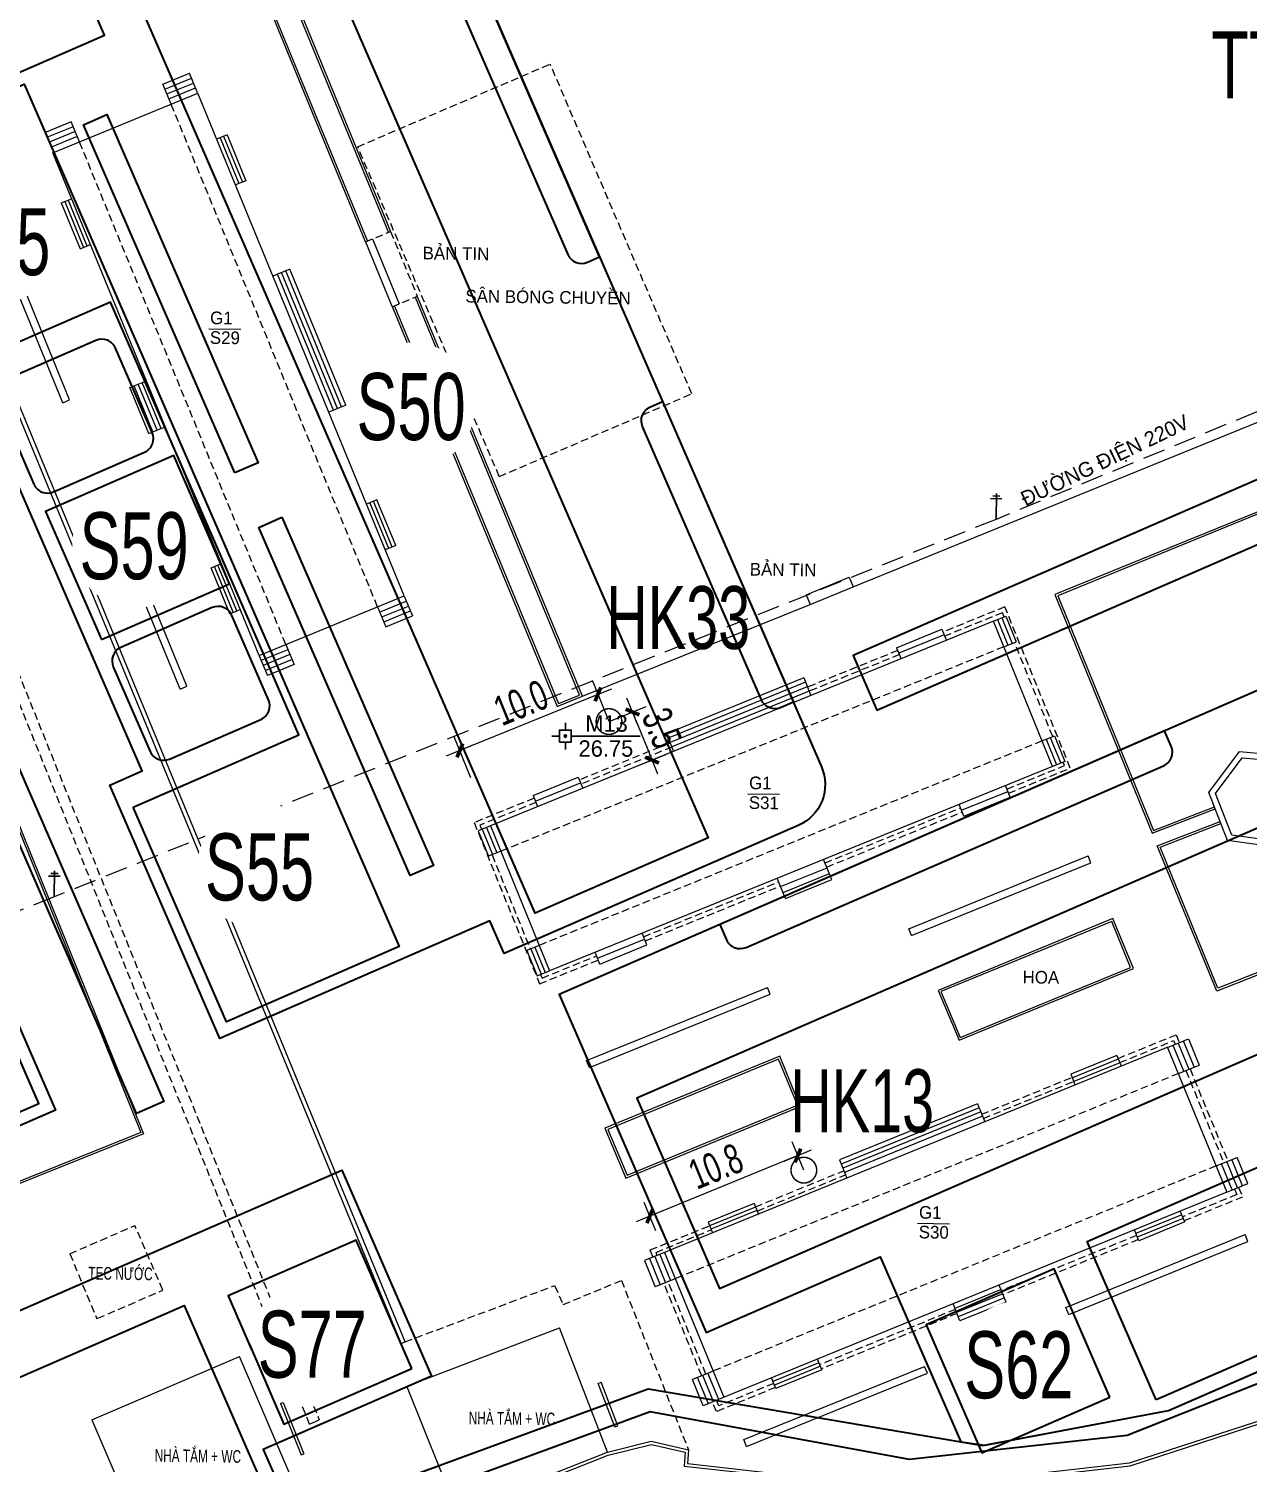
# Model space of a CAD drawing. Header units: inches. Extents: x 496359 to 501064, y 2374078 to 2377203.
# Drawn here: x 498504.2 to 498586.2, y 2376226.9 to 2376323.4 of the extents above; entities that cross this region are included whole.
import ezdxf
from ezdxf.enums import TextEntityAlignment as Align

# ---------------------------------------------------------------- set-up
doc = ezdxf.new("R2010")
doc.units = ezdxf.units.IN
doc.header["$MEASUREMENT"] = 0
doc.linetypes.add('DASHED', pattern=[0.75, 0.5, -0.25])
for name, color, linetype in [('cd', 7, 'Continuous'), ('chu', 6, 'Continuous'), ('MANH', 147, 'Continuous'), ('MOC - DC2', 1, 'Continuous')]:
    doc.layers.add(name, color=color, linetype=linetype)
for name, color, linetype, lineweight in [('EG Text2', 7, 'Continuous', 18), ('ISO', 252, 'Continuous', 20), ('LC Dim', 8, 'Continuous', 18), ('LC Net dam 1', 30, 'Continuous', 30), ('LC Net manh', 239, 'Continuous', 5)]:
    doc.layers.add(name, color=color, linetype=linetype, lineweight=lineweight)
doc.styles.add('dien giai', font='', dxfattribs={"width": 0.8})
doc.styles.add('EG Hai', font='')
doc.styles.add('style1', font='')
doc.styles.get('dien giai').set_extended_font_data('.VnArial NarrowH')
doc.styles.get('EG Hai').set_extended_font_data('.VnArial NarrowH')
doc.styles.get('style1').set_extended_font_data('.VnAvantH')
doc.dimstyles.new('DIM300', dxfattribs={"dimscale": 0.5, "dimtxt": 2, "dimasz": 0.007, "dimexe": 1, "dimexo": 0, "dimgap": 0.4, "dimtad": 1, "dimtoh": 1, "dimdec": 1, "dimzin": 1, "dimdsep": 46, "dimtxsty": 'dien giai', "dimblk": 'rowdim', "dimcen": 2.5, "dimclrd": 256, "dimclre": 256, "dimclrt": 2, "dimazin": 0, "dimtfac": 1, "dimtdec": 1, "dimtix": 1, "dimtmove": 2, "dimatfit": 0, "dimldrblk": 'dot leader', "dimfxl": 2, "dimtolj": 1, "dimtzin": 0, "dimlwd": -1, "dimlwe": -1, "dimarcsym": 1})

# ---------------------------------------------------------------- blocks, each defined once
blk = doc.blocks.new('cdien')
at = {"layer": 'cd', "extrusion": (-0.000518657, 0.000768986, 1)}
for p, q in [((-0.8, 2.78, 0), (0.76, 2.78, 0)), ((-0.46, 3.14, 0), (0.49, 3.14, 0)), ((0, 0), (0, 3.5, 0))]:
    blk.add_line(p, q, dxfattribs=at)
blk = doc.blocks.new('MOC')
at = {"layer": 'MOC - DC2'}
for points in [[(-0.4, 0), (-0.9, 0)], [(0, 0.4), (0, 0.9)], [(0.4, 0), (5.03, 0)], [(0, -0.4), (0, -0.9)]]:
    blk.add_lwpolyline(points, dxfattribs=at)
blk.add_lwpolyline([(-0.4, -0.4), (0.4, -0.4), (0.4, 0.4), (-0.4, 0.4)], close=True, dxfattribs=at)
blk.add_circle((0, 0), 0.0868, dxfattribs=at)
blk = doc.blocks.new('Nền HT mới')
at = {"layer": 'chu', "color": 6, "lineweight": 0, "elevation": -28.377}
for points in [[(130.987, 22.412), (133.137, 22.384)], [(167.23, -8.851), (169.381, -8.878)], [(178.656, -37.723), (180.807, -37.75)]]:
    blk.add_lwpolyline(points, dxfattribs=at)
at = {"layer": 'MANH', "color": 1, "linetype": 'DASHED', "lineweight": 0, "ltscale": 3, "elevation": -28.377}
blk.add_lwpolyline([(296.55, 137.304), (308.626, 107.715), (320.937, 78.752), (295.281, 58.901), (270.428, 45.085), (239.675, 32.373), (209.794, 20.251), (183.931, 9.6), (120.59, -15.781), (90.689, -27.725), (65.232, -38.057), (38.277, -49.144), (9.678, -60.806), (-18.053, -71.817), (-45.977, -83.147), (-74.529, -95.167)], dxfattribs=at)
at = {"layer": 'MANH', "lineweight": 0, "elevation": -28.377}
for points in [[(141.534, 28.259), (134.037, 46.514), (135.724, 47.207), (143.221, 28.952)], [(141.672, 28.316), (134.232, 46.432), (135.642, 47.011), (143.082, 28.895)], [(143.926, -45.806), (108.555, 39.975)], [(144.203, -45.692), (108.832, 40.09)], [(127.905, 38.865), (129.698, 39.601)], [(130.243, 38.274), (129.698, 39.601)], [(128.459, 37.515), (127.905, 38.865)], [(128.042, 38.532), (129.835, 39.268)], [(128.179, 38.199), (129.972, 38.935)], [(128.315, 37.866), (130.108, 38.602)], [(120.5, 34.247), (130.252, 38.252)], [(144.13, 4.457), (130.252, 38.252)], [(121.739, 36.332), (119.946, 35.596)], [(121.876, 35.999), (120.082, 35.263)], [(122.293, 34.983), (121.739, 36.332)], [(122.012, 35.666), (120.219, 34.93)], [(122.149, 35.333), (120.356, 34.597)], [(132.22, 35.448), (131.521, 35.161)], [(131.758, 35.258), (133.022, 32.179)], [(131.989, 35.353), (133.254, 32.274)], [(132.22, 35.448), (133.485, 32.369)], [(134.378, 0.452), (120.5, 34.247)], [(133.485, 32.369), (132.786, 32.082)], [(121.07, 30.87), (121.769, 31.157)], [(121.07, 30.87), (122.335, 27.79)], [(121.301, 30.964), (122.566, 27.885)], [(121.532, 31.059), (122.797, 27.98)], [(122.335, 27.79), (123.033, 28.077)], [(141.533, 28.259), (143.33, 23.899)], [(141.995, 28.449), (143.792, 24.09)], [(136.446, 26.424), (135.302, 25.955)], [(139.369, 16.936), (135.613, 26.082)], [(139.647, 17.05), (135.891, 26.196)], [(139.924, 17.164), (136.168, 26.31)], [(140.202, 17.278), (136.446, 26.424)], [(121.17, 17.442), (117.802, 25.71)], [(121.633, 17.631), (118.265, 25.899)], [(143.344, 23.869), (154.426, -2.986), (156.112, -2.29), (145.03, 24.565)], [(143.482, 23.926), (154.508, -2.79), (155.916, -2.209), (144.891, 24.507)], [(174.329, 5.067), (215.576, 21.838)], [(125.685, 18.461), (126.795, 18.917)], [(126.958, 15.363), (125.685, 18.461)], [(127.235, 15.477), (125.963, 18.575)], [(127.513, 15.591), (126.24, 18.689)], [(127.79, 15.705), (126.518, 18.803)], [(121.17, 17.442), (121.633, 17.631)], [(140.202, 17.278), (139.058, 16.808)], [(126.958, 15.363), (128.067, 15.818)], [(142.295, 10.914), (141.596, 10.627)], [(143.097, 7.644), (141.833, 10.724)], [(143.329, 7.739), (142.064, 10.819)], [(143.56, 7.834), (142.295, 10.914)], [(124.114, 10.257), (124.577, 10.447)], [(129.06, -1.814), (124.114, 10.257)], [(129.523, -1.624), (124.577, 10.447)], [(204.272, -7.668), (208.621, -5.97), (201.984, 10.294), (187.891, 4.543), (194.44, -11.505), (198.666, -9.856)], [(204.218, -7.528), (208.425, -5.886), (201.902, 10.098), (188.087, 4.46), (194.523, -11.312), (198.612, -9.716)], [(143.56, 7.834), (142.861, 7.547)], [(131.145, 6.335), (131.844, 6.622)], [(132.41, 3.255), (131.145, 6.335)], [(132.641, 3.35), (131.376, 6.43)], [(132.872, 3.445), (131.608, 6.525)], [(171.17, 4.531), (174.058, 5.723)], [(171.44, 3.875), (174.329, 5.067)], [(174.058, 5.723), (174.329, 5.067)], [(134.378, 0.452), (144.13, 4.457)], [(142.481, 3.37), (144.274, 4.107)], [(144.139, 4.434), (144.684, 3.107)], [(156.112, -2.29), (171.44, 3.875)], [(171.17, 4.531), (171.44, 3.875)], [(132.41, 3.255), (133.109, 3.542)], [(142.337, 3.72), (142.891, 2.371)], [(142.618, 3.037), (144.411, 3.774)], [(142.754, 2.704), (144.547, 3.441)], [(142.891, 2.371), (144.684, 3.107)], [(183.758, 2.745), (184.592, 3.084)], [(184.314, 2.971), (185.01, 1.258)], [(184.592, 3.084), (185.288, 1.371)], [(183.758, 2.745), (149.934, -11)], [(177.245, 0.971), (180.285, 2.208)], [(180.285, 2.208), (180.591, 1.457)], [(187.723, -7.011), (183.758, 2.745)], [(184.036, 2.858), (184.732, 1.145)], [(136.171, 1.188), (136.725, -0.161)], [(177.245, 0.971), (177.55, 0.22)], [(180.438, 1.832), (177.398, 0.595)], [(184.454, 1.032), (185.288, 1.371)], [(134.387, 0.429), (134.932, -0.897)], [(136.315, 0.838), (134.521, 0.102)], [(136.451, 0.505), (134.658, -0.231)], [(136.588, 0.172), (134.795, -0.564)], [(136.725, -0.161), (134.932, -0.897)], [(129.06, -1.814), (129.523, -1.624)], [(171.001, -1.056), (161.769, -4.808)], [(171.122, -1.352), (161.89, -5.104)], [(171.242, -1.649), (162.01, -5.401)], [(171.001, -1.056), (171.484, -2.243)], [(171.363, -1.945), (162.131, -5.697)], [(161.769, -4.808), (162.252, -5.995)], [(187.027, -5.298), (187.861, -4.959)], [(187.305, -5.185), (188.001, -6.898)], [(187.583, -5.072), (188.279, -6.785)], [(187.861, -4.959), (188.557, -6.672)], [(188.557, -6.672), (187.723, -7.011)], [(187.723, -7.011), (153.899, -20.757)], [(204.627, -8.531), (208.967, -6.849), (212.972, -16.543), (198.772, -22.122), (194.771, -12.352), (199, -10.712)], [(204.681, -8.671), (208.884, -7.042), (212.775, -16.459), (198.855, -21.928), (194.968, -12.436), (199.054, -10.852)], [(152.8, -8.96), (155.831, -7.727)], [(152.953, -9.336), (155.984, -8.103)], [(155.831, -7.727), (156.137, -8.478)], [(184.89, -9.08), (184.569, -8.291)], [(152.8, -8.96), (153.106, -9.711)], [(181.764, -10.352), (181.443, -9.563)], [(181.603, -9.958), (184.73, -8.686)], [(181.764, -10.352), (184.89, -9.08)], [(149.934, -11), (149.101, -11.339)], [(149.101, -11.339), (149.797, -13.053)], [(149.379, -11.226), (150.075, -12.94)], [(149.657, -11.113), (150.353, -12.827)], [(149.934, -11), (153.899, -20.757)], [(150.631, -12.714), (149.797, -13.053)], [(172.887, -14.61), (172.338, -13.262)], [(178.07, -17.919), (190.124, -13.027)], [(178.258, -18.382), (190.312, -13.491)], [(190.312, -13.491), (190.124, -13.027)], [(169.445, -15.09), (172.566, -13.821)], [(169.606, -15.485), (172.726, -14.215)], [(169.766, -15.879), (169.218, -14.531)], [(169.766, -15.879), (172.887, -14.61)], [(191.79, -17.238), (180.032, -22.071), (181.446, -25.421), (193.172, -20.6), (191.79, -17.238)], [(160.453, -19.013), (160.132, -18.224)], [(178.258, -18.382), (178.07, -17.919)], [(153.203, -19.044), (152.369, -19.382)], [(152.647, -19.269), (153.344, -20.983)], [(152.925, -19.157), (153.621, -20.87)], [(157.139, -19.901), (160.292, -18.618)], [(157.299, -20.296), (160.453, -19.013)], [(152.369, -19.382), (153.066, -21.095)], [(157.299, -20.296), (156.978, -19.507)], [(153.066, -21.095), (153.899, -20.757)], [(156.4, -26.79), (168.563, -21.864)], [(168.751, -22.328), (168.563, -21.864)], [(156.588, -27.254), (168.751, -22.328)], [(195.489, -25.89), (161.673, -39.673)], [(195.469, -25.899), (196.872, -25.324)], [(195.469, -25.899), (199.459, -35.633)], [(195.831, -25.75), (196.554, -27.514)], [(196.178, -25.608), (196.901, -27.371)], [(196.525, -25.466), (197.248, -27.229)], [(196.872, -25.324), (197.595, -27.087)], [(156.588, -27.254), (156.4, -26.79)], [(169.388, -26.499), (157.63, -31.332), (159.043, -34.682), (170.77, -29.862), (169.388, -26.499)], [(192.056, -26.444), (188.966, -27.704)], [(192.155, -26.685), (189.064, -27.945)], [(192.253, -26.926), (189.162, -28.186)], [(192.056, -26.444), (192.352, -27.169)], [(188.966, -27.704), (189.261, -28.429)], [(196.192, -27.662), (197.595, -27.087)], [(182.677, -29.686), (173.403, -33.466)], [(182.677, -29.686), (183.175, -30.909)], [(182.79, -29.964), (173.516, -33.743)], [(182.903, -30.242), (173.63, -34.021)], [(183.016, -30.519), (173.743, -34.299)], [(173.403, -33.466), (173.902, -34.689)], [(198.736, -33.869), (200.139, -33.294)], [(199.822, -35.484), (199.099, -33.721)], [(200.169, -35.342), (199.445, -33.578)], [(200.515, -35.2), (199.792, -33.436)], [(200.862, -35.057), (200.139, -33.294)], [(199.459, -35.633), (165.643, -49.415)], [(199.459, -35.633), (200.862, -35.057)], [(167.658, -36.389), (164.567, -37.648)], [(167.756, -36.629), (164.665, -37.889)], [(167.658, -36.389), (167.953, -37.113)], [(167.854, -36.87), (164.764, -38.13)], [(196.422, -37.154), (193.331, -38.414)], [(196.52, -37.395), (193.429, -38.655)], [(196.618, -37.636), (196.322, -36.911)], [(164.567, -37.648), (164.863, -38.373)], [(188.632, -43.396), (200.677, -38.481)], [(193.527, -38.896), (193.232, -38.171)], [(196.618, -37.636), (193.527, -38.896)], [(200.866, -38.944), (200.677, -38.481)], [(188.821, -43.859), (200.866, -38.944)], [(161.693, -39.665), (160.288, -40.234)], [(160.288, -40.234), (161.003, -42.001)], [(160.635, -40.094), (161.351, -41.86)], [(160.983, -39.953), (161.698, -41.719)], [(161.33, -39.812), (162.046, -41.578)], [(161.647, -39.684), (165.638, -49.418)], [(162.409, -41.431), (161.003, -42.001)], [(184.271, -42.185), (181.169, -43.449)], [(184.61, -43.018), (184.144, -41.875)], [(181.508, -44.283), (181.042, -43.139)], [(184.384, -42.463), (181.282, -43.727)], [(184.497, -42.741), (181.395, -44.005)], [(184.61, -43.018), (181.508, -44.283)], [(188.821, -43.859), (188.632, -43.396)], [(144.302, -48.68), (154.567, -44.754)], [(157.795, -53.116), (154.567, -44.754)], [(143.926, -45.806), (144.203, -45.692)], [(123.117, -50.948), (133.049, -46.679)], [(136.737, -55.259), (133.049, -46.679)], [(172.023, -47.099), (168.933, -48.358)], [(172.219, -47.58), (171.924, -46.855)], [(164.913, -47.655), (163.513, -48.236)], [(164.589, -49.853), (163.859, -48.092)], [(164.936, -49.709), (164.205, -47.948)], [(165.282, -49.565), (164.552, -47.805)], [(166.962, -52.267), (179.125, -47.341)], [(167.15, -52.731), (179.313, -47.805)], [(169.129, -48.84), (168.833, -48.115)], [(172.121, -47.339), (169.031, -48.599)], [(172.219, -47.58), (169.129, -48.84)], [(179.313, -47.805), (179.125, -47.341)], [(147.706, -57.109), (144.302, -48.68)], [(157.186, -48.485), (157.373, -48.413)], [(158.305, -51.403), (157.186, -48.485)], [(158.491, -51.332), (157.373, -48.413)], [(164.243, -49.996), (163.513, -48.236)], [(135.817, -49.849), (136.002, -49.774)], [(135.817, -49.849), (137.204, -53.29)], [(136.002, -49.774), (137.39, -53.215)], [(165.643, -49.415), (164.243, -49.996)], [(123.117, -50.948), (126.806, -59.528)], [(137.771, -51.223), (138.42, -50.943)], [(158.305, -51.403), (158.491, -51.332)], [(167.15, -52.731), (166.962, -52.267)], [(137.204, -53.29), (137.39, -53.215)]]:
    blk.add_lwpolyline(points, dxfattribs=at)
at = {"layer": 'MANH', "color": 5, "linetype": 'DASHED', "lineweight": 0, "elevation": -28.377}
for points in [[(137.771, -51.223), (100.681, 40.856), (101.329, 41.136), (138.42, -50.943)], [(188.928, -7.122), (184.525, 3.714), (180.361, 2.022)], [(184.476, 3.037), (184.36, 3.323), (180.474, 1.744)], [(187.745, -5.006), (185.172, 1.324)], [(177.32, 0.786), (171.254, -1.678)], [(177.433, 0.508), (171.367, -1.956)], [(162.022, -5.43), (155.908, -7.915)], [(162.135, -5.708), (156.021, -8.193)], [(188.537, -6.957), (188.441, -6.719)], [(184.666, -8.53), (188.537, -6.957)], [(184.779, -8.808), (188.928, -7.122)], [(152.876, -9.147), (148.836, -10.789)], [(152.989, -9.425), (149.227, -10.954)], [(172.435, -13.5), (181.539, -9.8)], [(172.548, -13.778), (181.652, -10.078)], [(148.836, -10.789), (153.24, -21.625), (157.188, -20.021)], [(149.227, -10.954), (149.343, -11.24)], [(150.04, -12.954), (152.612, -19.284)], [(160.228, -18.461), (169.314, -14.769)], [(160.341, -18.739), (169.428, -15.046)], [(153.308, -20.997), (153.405, -21.234), (157.074, -19.743)], [(192.137, -26.643), (196.037, -25.047), (196.254, -25.577)], [(192.251, -26.921), (195.874, -25.439), (195.977, -25.69)], [(182.966, -30.396), (189.049, -27.907)], [(196.7, -27.454), (199.245, -33.661)], [(196.977, -27.34), (199.522, -33.547)], [(183.079, -30.674), (189.162, -28.185)], [(167.753, -36.621), (173.698, -34.188)], [(167.866, -36.899), (173.811, -34.466)], [(199.968, -35.424), (200.12, -35.796), (196.474, -37.283)], [(200.245, -35.31), (200.512, -35.961), (196.587, -37.56)], [(160.872, -39.998), (160.675, -39.517), (164.664, -37.885)], [(161.15, -39.885), (161.066, -39.681), (164.777, -38.162)], [(193.383, -38.542), (184.296, -42.246)], [(193.496, -38.82), (184.409, -42.524)], [(164.142, -47.975), (161.595, -41.761)], [(164.419, -47.86), (161.873, -41.648)], [(181.194, -43.511), (172.075, -47.227)], [(181.307, -43.788), (172.189, -47.505)], [(169.098, -48.764), (165.129, -50.382)], [(168.985, -48.487), (165.293, -49.991), (165.142, -49.623)], [(165.129, -50.382), (164.865, -49.738)]]:
    blk.add_lwpolyline(points, dxfattribs=at)
at = {"layer": 'MANH', "linetype": 'DASHED', "lineweight": 0, "elevation": -28.377}
for points in [[(141.007, 34.65), (153.95, 40.208)], [(163.469, 18.04), (153.95, 40.208)], [(142.337, 3.72), (128.459, 37.515)], [(136.171, 1.188), (122.293, 34.983)], [(150.526, 12.482), (141.007, 34.65)], [(141.533, 28.259), (143.219, 28.954)], [(143.219, 28.954), (145.016, 24.595)], [(143.33, 23.899), (145.016, 24.595)], [(150.526, 12.482), (163.469, 18.04)], [(184.454, 1.032), (150.631, -12.714)], [(187.027, -5.298), (153.203, -19.044)], [(196.208, -27.655), (162.392, -41.438)], [(198.736, -33.869), (164.92, -47.652)], [(121.647, -39.772), (126.021, -37.875)], [(127.904, -42.216), (126.021, -37.875)], [(121.647, -39.772), (123.46, -44.142)], [(123.53, -44.113), (127.904, -42.216)]]:
    blk.add_lwpolyline(points, dxfattribs=at)
at = {"layer": 'MANH', "lineweight": 0, "elevation": -28.377}
for points in [[(115.469, -36.18), (87.8, 32.334), (98.84, 37.144), (126.612, -31.715)], [(115.552, -35.986), (87.993, 32.255), (98.759, 36.945), (126.416, -31.631)], [(198.243, -8.769), (200.293, -6.017), (203.714, -6.309), (205.157, -9.82), (203.041, -12.484), (199.502, -11.999)], [(198.696, -8.83), (200.481, -6.434), (203.437, -6.686), (204.698, -9.755), (202.869, -12.057), (199.789, -11.635)], [(191.708, -17.434), (180.229, -22.152), (181.526, -25.225), (192.976, -20.519)], [(169.306, -26.695), (157.827, -31.413), (159.124, -34.487), (170.574, -29.78)]]:
    blk.add_lwpolyline(points, close=True, dxfattribs=at)
at = {"layer": 'MANH', "color": 3, "linetype": 'DASHED', "lineweight": 0, "elevation": -28.377}
blk.add_lwpolyline([(144.203, -45.692), (154.245, -41.911), (154.83, -43.188), (158.738, -41.562), (163.248, -52.952)], dxfattribs=at)
at = {"layer": 'MANH', "color": 4, "lineweight": 0, "elevation": -28.377}
for points in [[(103.896, -73.394), (120.135, -68.441), (147.78, -57.295), (157.857, -53.307), (160.753, -52.587), (163.035, -53.108), (162.958, -54.059), (168.68, -54.689), (178.002, -55.724), (192.959, -54.024), (207.533, -49.284), (207.542, -48.537), (210.202, -47.369), (211.766, -47.147)], [(103.825, -73.207), (120.069, -68.252), (120.069, -68.252), (120.069, -68.252), (147.706, -57.109), (157.795, -53.116), (160.751, -52.381), (163.248, -52.952), (163.173, -53.881), (168.702, -54.49), (178.001, -55.523), (192.916, -53.827), (207.334, -49.138), (207.344, -48.405), (210.124, -47.185), (211.593, -47.002)]]:
    blk.add_lwpolyline(points, dxfattribs=at)
at = {"layer": 'MOC - DC2', "lineweight": 0}
blk.add_point((154.97, -4.968, -1.63), dxfattribs=at)
at = {"layer": 'cd', "lineweight": 0, "xscale": 0.5, "yscale": 0.5, "zscale": 0.5, "rotation": 359.2672157837458}
for p in [(183.931, 9.6, -0.623), (120.59, -15.781, 0.826)]:
    blk.add_blockref('cdien', p, dxfattribs=at)
at = {"layer": 'MOC - DC2', "lineweight": 0}
blk.add_blockref('MOC', (154.97, -4.968, -1.63), dxfattribs=at)
at = {"layer": 'chu', "color": 6, "lineweight": 0, "style": 'style1'}
for s, height, rotation, p in [('b¶n tin', 0.85, 359.26722, (145.368, 27.079, -28.377)), ('S¢N BãNG CHUYÒN', 0.85, 359.26722, (148.243, 24.186, -57.742)), ('G1', 0.85, 359.26722, (131.076, 22.725, -28.377)), ('S29', 0.85, 359.26722, (131.059, 21.4, -28.377)), ('§¦êNG §IÖN 220V', 1, 25.59342, (185.905, 10.46, -55.149)), ('b¶n tin', 0.85, 359.26722, (167.369, 5.825, -28.377)), ('G1', 0.85, 359.26722, (167.319, -8.537, -28.377)), ('S31', 0.85, 359.26722, (167.302, -9.863, -28.377)), ('hoa', 0.85, 359.26722, (185.713, -21.593, -56.155)), ('G1', 0.85, 359.26722, (178.746, -37.41, -28.377)), ('S30', 0.85, 359.26722, (178.729, -38.735, -28.377))]:
    blk.add_text(s, height=height, rotation=rotation, dxfattribs=at).set_placement(p)
at = {"layer": 'chu', "color": 6, "lineweight": 0, "style": 'style1', "width": 0.7}
for s, p in [('tec N¦íC', (122.888, -41.498, -28.377)), ('NHµ T¾M + WC', (148.465, -51.231, -28.377)), ('NHµ T¾M + WC', (127.346, -53.754, -28.377))]:
    blk.add_text(s, height=0.85, rotation=359.26722, dxfattribs=at).set_placement(p)
at = {"layer": 'MOC - DC2', "lineweight": 0, "style": 'style1'}
for s, p in [('M13', (156.31, -4.675, -1.63)), ('26.75', (155.856, -6.356, -1.63))]:
    blk.add_text(s, height=1.1, dxfattribs=at).set_placement(p)
blk = doc.blocks.new('rowdim')
blk.add_line((-200, 0), (200, 0))
at = {"const_width": 50}
blk.add_lwpolyline([(-71, -71), (71, 71)], dxfattribs=at)
blk = doc.blocks.new('*D330')
at = {"layer": 'Defpoints', "color": 0, "transparency": 16777216}
for p in [(498556.304, 2376246.622), (498545.944, 2376243.523), (498546.347, 2376242.539)]:
    blk.add_point(p, dxfattribs=at)
at = {"layer": 'LC Dim', "transparency": 16777216}
for p, q in [((498556.304, 2376246.622), (498555.521, 2376248.53)), ((498555.896, 2376247.603), (498545.949, 2376243.525)), ((498546.347, 2376242.539), (498545.565, 2376244.448))]:
    blk.add_line(p, q, dxfattribs=at)
at = {"layer": 'LC Dim', "transparency": 16777216, "xscale": 0.005, "yscale": 0.005, "zscale": 0.005}
for p, rotation in [((498555.901, 2376247.605), 22.29345964971501), ((498545.944, 2376243.523), 202.293459649715)]:
    blk.add_blockref('rowdim', p, dxfattribs=dict(at, rotation=rotation))
at = {"layer": 'LC Dim', "color": 2, "transparency": 16777216, "insert": (498550.383, 2376246.879), "char_height": 2, "attachment_point": 5, "rotation": 22.29346, "style": 'dien giai'}
blk.add_mtext('\\A1;10.8', dxfattribs=at)
blk = doc.blocks.new('dot leader')
at = {"const_width": 50}
blk.add_lwpolyline([(-25, 0, 1), (25, 0, 1)], format="xyb", close=True, dxfattribs=at)
blk = doc.blocks.new('*D331')
at = {"layer": 'Defpoints', "color": 0, "transparency": 16777216}
for p in [(498543.201, 2376276.78), (498533.172, 2376274.836), (498533.915, 2376273.006)]:
    blk.add_point(p, dxfattribs=at)
at = {"layer": 'LC Dim', "transparency": 16777216}
for p, q in [((498543.201, 2376276.78), (498542.081, 2376279.536)), ((498542.453, 2376278.608), (498533.176, 2376274.838)), ((498533.915, 2376273.006), (498532.795, 2376275.763))]:
    blk.add_line(p, q, dxfattribs=at)
at = {"layer": 'LC Dim', "transparency": 16777216, "xscale": 0.005, "yscale": 0.005, "zscale": 0.005}
for p, rotation in [((498542.457, 2376278.61), 22.11632298262093), ((498533.172, 2376274.836), 202.1163229826209)]:
    blk.add_blockref('rowdim', p, dxfattribs=dict(at, rotation=rotation))
at = {"layer": 'LC Dim', "color": 2, "transparency": 16777216, "insert": (498537.279, 2376278.04), "char_height": 2, "attachment_point": 5, "rotation": 22.11632, "style": 'dien giai'}
blk.add_mtext('\\A1;10.0', dxfattribs=at)
blk = doc.blocks.new('*D332')
at = {"layer": 'Defpoints', "color": 0, "transparency": 16777216}
for p in [(498543.201, 2376276.78), (498544.515, 2376273.546), (498546.096, 2376274.189)]:
    blk.add_point(p, dxfattribs=at)
at = {"layer": 'LC Dim', "transparency": 16777216}
for p, q in [((498543.201, 2376276.78), (498545.709, 2376277.799)), ((498544.784, 2376277.418), (498546.095, 2376274.193)), ((498544.515, 2376273.546), (498547.023, 2376274.565))]:
    blk.add_line(p, q, dxfattribs=at)
at = {"layer": 'LC Dim', "transparency": 16777216, "xscale": 0.005, "yscale": 0.005, "zscale": 0.005}
for p, rotation in [((498544.782, 2376277.423), 112.1163229846994), ((498546.096, 2376274.189), 292.1163229846994)]:
    blk.add_blockref('rowdim', p, dxfattribs=dict(at, rotation=rotation))
at = {"layer": 'LC Dim', "color": 2, "transparency": 16777216, "insert": (498546.756, 2376276.341), "char_height": 2, "attachment_point": 5, "rotation": 292.11632, "style": 'dien giai'}
blk.add_mtext('\\A1;3.5', dxfattribs=at)

msp = doc.modelspace()

# ---------------------------------------------------------------- linework, layer by layer
at = {"layer": 'LC Net dam 1'}
for points in [[(498542.57, 2376308.018), (498533.864, 2376328.026), (498533.04, 2376327.667, 0.414214), (498532.522, 2376326.351), (498540.431, 2376308.178, 0.414214), (498541.747, 2376307.66)], [(498555.598, 2376278.08), (498554.775, 2376277.722, -0.414214), (498553.459, 2376278.239), (498545.463, 2376296.615, -0.414214), (498545.981, 2376297.931), (498546.804, 2376298.289)], [(498580.563, 2376276.153), (498550.652, 2376263.137), (498551.097, 2376262.114, 0.414214), (498552.413, 2376261.596), (498580.49, 2376273.814, 0.414214), (498581.008, 2376275.13)]]:
    msp.add_lwpolyline(points, format="xyb", close=True, dxfattribs=at)
for points in [[(498518.048, 2376293.502), (498507.863, 2376316.907), (498509.421, 2376317.585), (498519.606, 2376294.181)], [(498632.848, 2376308.721), (498631.252, 2376312.389), (498559.62, 2376281.217), (498561.217, 2376277.549)], [(498631.727, 2376273.961), (498626.165, 2376286.743), (498545.061, 2376251.45), (498550.623, 2376238.668)]]:
    msp.add_lwpolyline(points, close=True, dxfattribs=at)
at = {"layer": 'LC Net dam 1', "const_width": 0.1}
for points in [[(498542.337, 2376276.78, 1), (498544.065, 2376276.78, 1)], [(498555.44, 2376246.622, 1), (498557.167, 2376246.622, 1)]]:
    msp.add_lwpolyline(points, format="xyb", close=True, dxfattribs=at)

# ---------------------------------------------------------------- block references
at = {"layer": 'LC Net manh'}
msp.add_blockref('Nền HT mới', (498385.295, 2376280.773, 2.925), dxfattribs=at)

# ---------------------------------------------------------------- texts
at = {"layer": 'EG Text2', "style": 'EG Hai', "width": 0.8}
for s, p in [('hk33', (498547.854, 2376283.773, 55.686)), ('hk13', (498560.226, 2376251.286, -0.04))]:
    msp.add_text(s, height=4.2244, rotation=0, dxfattribs=at).set_placement(p, align=Align.MIDDLE_CENTER)

# ---------------------------------------------------------------- dimensions: what is measured, and where the dimension line sits
at = {"layer": 'LC Dim'}
for p1, p2, distance, picture, middle in [((498543.201, 2376276.78, -25.452), (498533.915, 2376273.006, -25.452), -1.975, '*D331', (498537.279, 2376278.04, -25.452)), ((498543.201, 2376276.78, -25.452), (498544.515, 2376273.546, -25.452), 1.707, '*D332', (498546.756, 2376276.341, -25.452)), ((498556.304, 2376246.622, -25.452), (498546.347, 2376242.539, -25.452), -1.063, '*D330', (498550.383, 2376246.879, -25.452))]:
    dim = msp.add_aligned_dim(p1=p1, p2=p2, distance=distance, dimstyle='DIM300', override={"dimscale": 1, "dimasz": 0.005, "dimpost": ''}, dxfattribs=at)
    dim.commit()
    dim.dimension.update_dxf_attribs({"geometry": picture, "text_midpoint": middle})

# ---------------------------------------------------------------- next in the draw order: wipeouts: each hides what was drawn before it
at = {"ltscale": 500}
for points, z in [([(498584.458, 2376317.998), (498583.992, 2376318.549), (498583.74, 2376318.949), (498583.507, 2376319.443), (498583.337, 2376319.97), (498583.244, 2376320.464), (498583.211, 2376320.904), (498583.231, 2376321.431), (498583.292, 2376321.835), (498583.45, 2376322.41), (498583.575, 2376322.724), (498583.799, 2376323.157), (498584.064, 2376323.554), (498584.444, 2376323.992), (498584.85, 2376324.35), (498585.321, 2376324.668), (498585.776, 2376324.896), (498586.211, 2376325.056), (498586.606, 2376325.156), (498587.112, 2376325.227), (498587.545, 2376325.239), (498587.958, 2376325.209), (498588.497, 2376325.108), (498588.909, 2376324.98), (498589.292, 2376324.818), (498589.88, 2376324.473), (498590.14, 2376324.275), (498590.438, 2376324.006), (498590.692, 2376323.73), (498590.956, 2376323.38), (498591.202, 2376322.968), (498591.362, 2376322.628), (498591.49, 2376322.276), (498591.605, 2376321.824), (498591.665, 2376321.423), (498591.683, 2376320.842), (498591.626, 2376320.291), (498591.528, 2376319.857), (498591.413, 2376319.506), (498591.215, 2376319.061), (498590.995, 2376318.683), (498590.79, 2376318.395), (498590.451, 2376318.012), (498590.189, 2376317.769), (498589.78, 2376317.463), (498589.501, 2376317.294), (498589.25, 2376317.166), (498588.947, 2376317.038), (498588.599, 2376316.923), (498588.265, 2376316.843), (498587.918, 2376316.79), (498587.567, 2376316.765), (498587.279, 2376316.767), (498586.846, 2376316.807), (498586.481, 2376316.875), (498586.076, 2376316.992), (498585.682, 2376317.149), (498585.205, 2376317.406), (498584.985, 2376317.553), (498584.68, 2376317.793)], -318.988), ([(498499.053, 2376306.104), (498498.587, 2376306.654), (498498.336, 2376307.055), (498498.102, 2376307.549), (498497.933, 2376308.076), (498497.84, 2376308.569), (498497.806, 2376309.009), (498497.827, 2376309.536), (498497.888, 2376309.94), (498498.046, 2376310.515), (498498.171, 2376310.83), (498498.394, 2376311.263), (498498.66, 2376311.66), (498499.04, 2376312.098), (498499.445, 2376312.456), (498499.916, 2376312.773), (498500.372, 2376313.002), (498500.807, 2376313.161), (498501.201, 2376313.261), (498501.708, 2376313.332), (498502.14, 2376313.345), (498502.553, 2376313.315), (498503.093, 2376313.214), (498503.505, 2376313.086), (498503.887, 2376312.923), (498504.475, 2376312.578), (498504.736, 2376312.381), (498505.033, 2376312.111), (498505.287, 2376311.835), (498505.552, 2376311.485), (498505.798, 2376311.074), (498505.957, 2376310.733), (498506.085, 2376310.382), (498506.201, 2376309.93), (498506.261, 2376309.528), (498506.278, 2376308.948), (498506.221, 2376308.396), (498506.124, 2376307.962), (498506.009, 2376307.612), (498505.811, 2376307.166), (498505.591, 2376306.789), (498505.385, 2376306.501), (498505.047, 2376306.117), (498504.784, 2376305.875), (498504.376, 2376305.569), (498504.097, 2376305.4), (498503.846, 2376305.272), (498503.542, 2376305.143), (498503.194, 2376305.029), (498502.861, 2376304.949), (498502.513, 2376304.896), (498502.162, 2376304.871), (498501.874, 2376304.873), (498501.441, 2376304.912), (498501.077, 2376304.981), (498500.671, 2376305.098), (498500.277, 2376305.255), (498499.801, 2376305.511), (498499.581, 2376305.658), (498499.275, 2376305.898)], -258.76), ([(498526.98, 2376295.02), (498526.514, 2376295.571), (498526.263, 2376295.971), (498526.029, 2376296.465), (498525.86, 2376296.992), (498525.767, 2376297.486), (498525.733, 2376297.926), (498525.754, 2376298.452), (498525.815, 2376298.857), (498525.973, 2376299.431), (498526.098, 2376299.746), (498526.321, 2376300.179), (498526.587, 2376300.576), (498526.967, 2376301.014), (498527.372, 2376301.372), (498527.843, 2376301.689), (498528.299, 2376301.918), (498528.734, 2376302.078), (498529.128, 2376302.177), (498529.635, 2376302.249), (498530.067, 2376302.261), (498530.48, 2376302.231), (498531.02, 2376302.13), (498531.432, 2376302.002), (498531.814, 2376301.84), (498532.402, 2376301.495), (498532.663, 2376301.297), (498532.96, 2376301.027), (498533.214, 2376300.751), (498533.479, 2376300.402), (498533.725, 2376299.99), (498533.884, 2376299.65), (498534.012, 2376299.298), (498534.128, 2376298.846), (498534.188, 2376298.445), (498534.205, 2376297.864), (498534.148, 2376297.313), (498534.051, 2376296.879), (498533.936, 2376296.528), (498533.738, 2376296.082), (498533.518, 2376295.705), (498533.312, 2376295.417), (498532.974, 2376295.034), (498532.711, 2376294.791), (498532.303, 2376294.485), (498532.024, 2376294.316), (498531.773, 2376294.188), (498531.469, 2376294.06), (498531.121, 2376293.945), (498530.788, 2376293.865), (498530.44, 2376293.812), (498530.089, 2376293.787), (498529.801, 2376293.789), (498529.368, 2376293.829), (498529.004, 2376293.897), (498528.599, 2376294.014), (498528.204, 2376294.171), (498527.728, 2376294.428), (498527.508, 2376294.575), (498527.202, 2376294.815)], -292.377), ([(498508.357, 2376285.661), (498507.891, 2376286.211), (498507.64, 2376286.611), (498507.406, 2376287.106), (498507.237, 2376287.633), (498507.144, 2376288.126), (498507.11, 2376288.566), (498507.131, 2376289.093), (498507.192, 2376289.497), (498507.35, 2376290.072), (498507.475, 2376290.386), (498507.698, 2376290.82), (498507.964, 2376291.216), (498508.344, 2376291.654), (498508.749, 2376292.012), (498509.22, 2376292.33), (498509.676, 2376292.559), (498510.111, 2376292.718), (498510.505, 2376292.818), (498511.012, 2376292.889), (498511.444, 2376292.901), (498511.857, 2376292.872), (498512.397, 2376292.77), (498512.809, 2376292.643), (498513.191, 2376292.48), (498513.779, 2376292.135), (498514.04, 2376291.937), (498514.337, 2376291.668), (498514.591, 2376291.392), (498514.856, 2376291.042), (498515.102, 2376290.631), (498515.261, 2376290.29), (498515.389, 2376289.939), (498515.505, 2376289.487), (498515.565, 2376289.085), (498515.582, 2376288.505), (498515.525, 2376287.953), (498515.428, 2376287.519), (498515.313, 2376287.168), (498515.115, 2376286.723), (498514.895, 2376286.346), (498514.689, 2376286.058), (498514.351, 2376285.674), (498514.088, 2376285.432), (498513.68, 2376285.126), (498513.401, 2376284.957), (498513.15, 2376284.829), (498512.846, 2376284.7), (498512.498, 2376284.585), (498512.165, 2376284.506), (498511.817, 2376284.452), (498511.466, 2376284.428), (498511.178, 2376284.43), (498510.745, 2376284.469), (498510.381, 2376284.538), (498509.975, 2376284.654), (498509.581, 2376284.812), (498509.105, 2376285.068), (498508.885, 2376285.215), (498508.579, 2376285.455)], -258.76), ([(498516.787, 2376264.072), (498516.321, 2376264.622), (498516.069, 2376265.022), (498515.836, 2376265.517), (498515.666, 2376266.044), (498515.573, 2376266.537), (498515.54, 2376266.977), (498515.56, 2376267.504), (498515.621, 2376267.908), (498515.779, 2376268.483), (498515.904, 2376268.797), (498516.128, 2376269.231), (498516.393, 2376269.627), (498516.773, 2376270.065), (498517.178, 2376270.423), (498517.65, 2376270.741), (498518.105, 2376270.97), (498518.54, 2376271.129), (498518.935, 2376271.229), (498519.441, 2376271.3), (498519.874, 2376271.312), (498520.287, 2376271.283), (498520.826, 2376271.181), (498521.238, 2376271.054), (498521.621, 2376270.891), (498522.209, 2376270.546), (498522.469, 2376270.348), (498522.767, 2376270.079), (498523.021, 2376269.803), (498523.285, 2376269.453), (498523.531, 2376269.042), (498523.691, 2376268.701), (498523.819, 2376268.35), (498523.934, 2376267.898), (498523.994, 2376267.496), (498524.012, 2376266.915), (498523.955, 2376266.364), (498523.857, 2376265.93), (498523.742, 2376265.579), (498523.544, 2376265.134), (498523.324, 2376264.757), (498523.119, 2376264.469), (498522.78, 2376264.085), (498522.518, 2376263.843), (498522.109, 2376263.537), (498521.83, 2376263.368), (498521.579, 2376263.24), (498521.276, 2376263.111), (498520.928, 2376262.996), (498520.594, 2376262.917), (498520.247, 2376262.863), (498519.896, 2376262.839), (498519.607, 2376262.84), (498519.175, 2376262.88), (498518.81, 2376262.949), (498518.405, 2376263.065), (498518.011, 2376263.223), (498517.534, 2376263.479), (498517.314, 2376263.626), (498517.008, 2376263.866)], -258.76), ([(498520.333, 2376231.984), (498519.867, 2376232.535), (498519.615, 2376232.935), (498519.382, 2376233.429), (498519.212, 2376233.956), (498519.119, 2376234.45), (498519.086, 2376234.89), (498519.107, 2376235.417), (498519.167, 2376235.821), (498519.325, 2376236.395), (498519.45, 2376236.71), (498519.674, 2376237.143), (498519.939, 2376237.54), (498520.319, 2376237.978), (498520.725, 2376238.336), (498521.196, 2376238.654), (498521.651, 2376238.882), (498522.086, 2376239.042), (498522.481, 2376239.142), (498522.987, 2376239.213), (498523.42, 2376239.225), (498523.833, 2376239.195), (498524.372, 2376239.094), (498524.784, 2376238.966), (498525.167, 2376238.804), (498525.755, 2376238.459), (498526.015, 2376238.261), (498526.313, 2376237.991), (498526.567, 2376237.715), (498526.831, 2376237.366), (498527.077, 2376236.954), (498527.237, 2376236.614), (498527.365, 2376236.262), (498527.48, 2376235.81), (498527.54, 2376235.409), (498527.558, 2376234.828), (498527.501, 2376234.277), (498527.403, 2376233.843), (498527.288, 2376233.492), (498527.09, 2376233.047), (498526.871, 2376232.669), (498526.665, 2376232.381), (498526.326, 2376231.998), (498526.064, 2376231.755), (498525.655, 2376231.449), (498525.376, 2376231.28), (498525.125, 2376231.152), (498524.822, 2376231.024), (498524.474, 2376230.909), (498524.14, 2376230.829), (498523.793, 2376230.776), (498523.442, 2376230.751), (498523.154, 2376230.753), (498522.721, 2376230.793), (498522.356, 2376230.861), (498521.951, 2376230.978), (498521.557, 2376231.135), (498521.08, 2376231.392), (498520.86, 2376231.539), (498520.555, 2376231.779)], -292.377), ([(498567.846, 2376230.598), (498567.38, 2376231.148), (498567.128, 2376231.548), (498566.895, 2376232.043), (498566.726, 2376232.57), (498566.632, 2376233.063), (498566.599, 2376233.503), (498566.62, 2376234.03), (498566.681, 2376234.434), (498566.839, 2376235.009), (498566.964, 2376235.323), (498567.187, 2376235.757), (498567.453, 2376236.153), (498567.833, 2376236.591), (498568.238, 2376236.949), (498568.709, 2376237.267), (498569.165, 2376237.496), (498569.6, 2376237.655), (498569.994, 2376237.755), (498570.5, 2376237.826), (498570.933, 2376237.838), (498571.346, 2376237.809), (498571.886, 2376237.707), (498572.297, 2376237.579), (498572.68, 2376237.417), (498573.268, 2376237.072), (498573.528, 2376236.874), (498573.826, 2376236.605), (498574.08, 2376236.329), (498574.344, 2376235.979), (498574.591, 2376235.567), (498574.75, 2376235.227), (498574.878, 2376234.876), (498574.994, 2376234.424), (498575.053, 2376234.022), (498575.071, 2376233.441), (498575.014, 2376232.89), (498574.917, 2376232.456), (498574.802, 2376232.105), (498574.604, 2376231.66), (498574.384, 2376231.283), (498574.178, 2376230.995), (498573.84, 2376230.611), (498573.577, 2376230.369), (498573.169, 2376230.063), (498572.889, 2376229.894), (498572.639, 2376229.765), (498572.335, 2376229.637), (498571.987, 2376229.522), (498571.654, 2376229.443), (498571.306, 2376229.389), (498570.955, 2376229.365), (498570.667, 2376229.366), (498570.234, 2376229.406), (498569.87, 2376229.475), (498569.464, 2376229.591), (498569.07, 2376229.749), (498568.594, 2376230.005), (498568.374, 2376230.152), (498568.068, 2376230.392)], -292.377)]:
    msp.add_wipeout(points, dxfattribs=at).translate(0, 0, z).dxf.layer = 'ISO'

# ---------------------------------------------------------------- next in the draw order: linework, layer by layer
at = {"layer": 'LC Net dam 1'}
for points in [[(498530.377, 2376335.32, -0.110478), (498531.149, 2376334.262), (498557.485, 2376273.744, -0.414214), (498555.931, 2376269.796), (498536.146, 2376261.186), (498535.195, 2376263.372), (498517.039, 2376255.471), (498509.625, 2376272.508), (498511.817, 2376273.461), (498500.732, 2376298.934), (498498.54, 2376297.98), (498491.127, 2376315.017), (498509.282, 2376322.918), (498508.103, 2376325.627)], [(498438.485, 2376295.332), (498460.734, 2376305.014), (498461.913, 2376302.304), (498480.069, 2376310.205), (498487.482, 2376293.168), (498485.291, 2376292.215), (498496.376, 2376266.742), (498498.567, 2376267.696), (498505.981, 2376250.659), (498487.826, 2376242.758), (498488.777, 2376240.573), (498468.98, 2376231.958, -0.414214), (498465.032, 2376233.512), (498438.728, 2376293.957, -0.118006)], [(498505.834, 2376292.222), (498511.968, 2376294.892, 0.414214), (498512.486, 2376296.208), (498510.016, 2376301.884, 0.414214), (498508.7, 2376302.402), (498502.566, 2376299.732, 0.414214), (498502.048, 2376298.416), (498504.518, 2376292.74, 0.414214)], [(498611.037, 2376265.645), (498633.74, 2376275.525, 0.414214), (498635.294, 2376279.472), (498627.794, 2376296.707), (498539.841, 2376258.432), (498549.735, 2376235.697), (498561.445, 2376240.792), (498566.857, 2376228.353), (498568.478, 2376228.138), (498580.833, 2376230.471), (498613.336, 2376244.616), (498616.52, 2376246.001), (498611.581, 2376257.353), (498614.157, 2376258.474)], [(498513.651, 2376274.259), (498519.785, 2376276.929, 0.414214), (498520.303, 2376278.245), (498517.833, 2376283.921, 0.414214), (498516.517, 2376284.439), (498510.383, 2376281.769, 0.414214), (498509.865, 2376280.453), (498512.335, 2376274.777, 0.414214)], [(498480.167, 2376218.556), (498478.146, 2376217.677), (498475.053, 2376224.786), (498491.561, 2376231.969, 0.414214), (498492.597, 2376234.601), (498491.4, 2376237.352), (498495.599, 2376239.18), (498496.796, 2376236.429, 0.414213), (498499.428, 2376235.393), (498525.24, 2376246.625), (498531.267, 2376232.775), (498519.943, 2376227.847), (498520.897, 2376225.656), (498484.054, 2376209.623)]]:
    msp.add_lwpolyline(points, format="xyb", close=True, dxfattribs=at)
for points in [[(498523.279, 2376330.05), (498549.865, 2376268.954), (498538.239, 2376263.895), (498511.652, 2376324.991)], [(498482.7, 2376316.451), (498484.534, 2376317.249), (498513.264, 2376251.229), (498511.43, 2376250.431)], [(498509.067, 2376282.287), (498517.686, 2376286.038), (498513.935, 2376294.657), (498505.316, 2376290.906)], [(498521.203, 2376290.513), (498531.388, 2376267.108), (498529.829, 2376266.43), (498519.644, 2376289.834)], [(498529.951, 2376233.293), (498526.2, 2376241.912), (498517.581, 2376238.161), (498521.332, 2376229.542)], [(498576.89, 2376231.362), (498573.139, 2376239.981), (498564.52, 2376236.231), (498568.271, 2376227.611)], [(498519.581, 2376226.173), (498484.572, 2376210.939), (498479.632, 2376222.291), (498514.641, 2376237.525)]]:
    msp.add_lwpolyline(points, close=True, dxfattribs=at)
for points in [[(498511.204, 2376271.035), (498522.336, 2376275.88), (498509.671, 2376304.983), (498498.539, 2376300.139), (498492.258, 2376314.572), (498503.867, 2376319.623), (498529.093, 2376261.654), (498517.485, 2376256.603), (498511.204, 2376271.035)], [(498498.569, 2376265.537), (498487.437, 2376260.693), (498474.772, 2376289.797), (498485.904, 2376294.641), (498479.623, 2376309.073), (498468.015, 2376304.022), (498493.241, 2376246.053), (498504.849, 2376251.104), (498498.569, 2376265.537)], [(498487.957, 2376210.696), (498545.835, 2376231.913), (498568.315, 2376228.107), (498580.833, 2376230.471), (498616.52, 2376246.001), (498617.067, 2376244.746), (498624.757, 2376243.448), (498636.543, 2376232.463), (498646.705, 2376217.035), (498667.03, 2376172.681), (498732.281, 2376178.405)], [(498732.971, 2376176.96), (498666.108, 2376171.094), (498645.39, 2376216.305), (498635.389, 2376231.488), (498624.064, 2376242.044), (498615.262, 2376243.53), (498578.053, 2376228.783), (498563.412, 2376227.166), (498545.967, 2376230.364), (498488.527, 2376209.308)]]:
    msp.add_lwpolyline(points, dxfattribs=at)
at = {"layer": 'LC Net dam 1', "elevation": 0}
msp.add_lwpolyline([(498580.002, 2376231.178), (498575.365, 2376241.833), (498610.778, 2376257.244), (498615.414, 2376246.589)], close=True, dxfattribs=at)

# ---------------------------------------------------------------- next in the draw order: texts
at = {"layer": 'EG Text2', "style": 'EG Hai', "width": 0.8}
for s, p in [('tt3', (498587.372, 2376320.936, -318.988)), ('s55', (498501.967, 2376309.042, -258.76)), ('s50', (498529.894, 2376297.958, -292.377)), ('S59', (498511.271, 2376288.598, -258.76)), ('s55', (498519.701, 2376267.009, -258.76)), ('s77', (498523.247, 2376234.922, -292.377)), ('S62', (498570.76, 2376233.535, -292.377))]:
    msp.add_text(s, height=4.5, rotation=0, dxfattribs=at).set_placement(p, align=Align.MIDDLE_CENTER)

doc.saveas('drawing.dxf')
